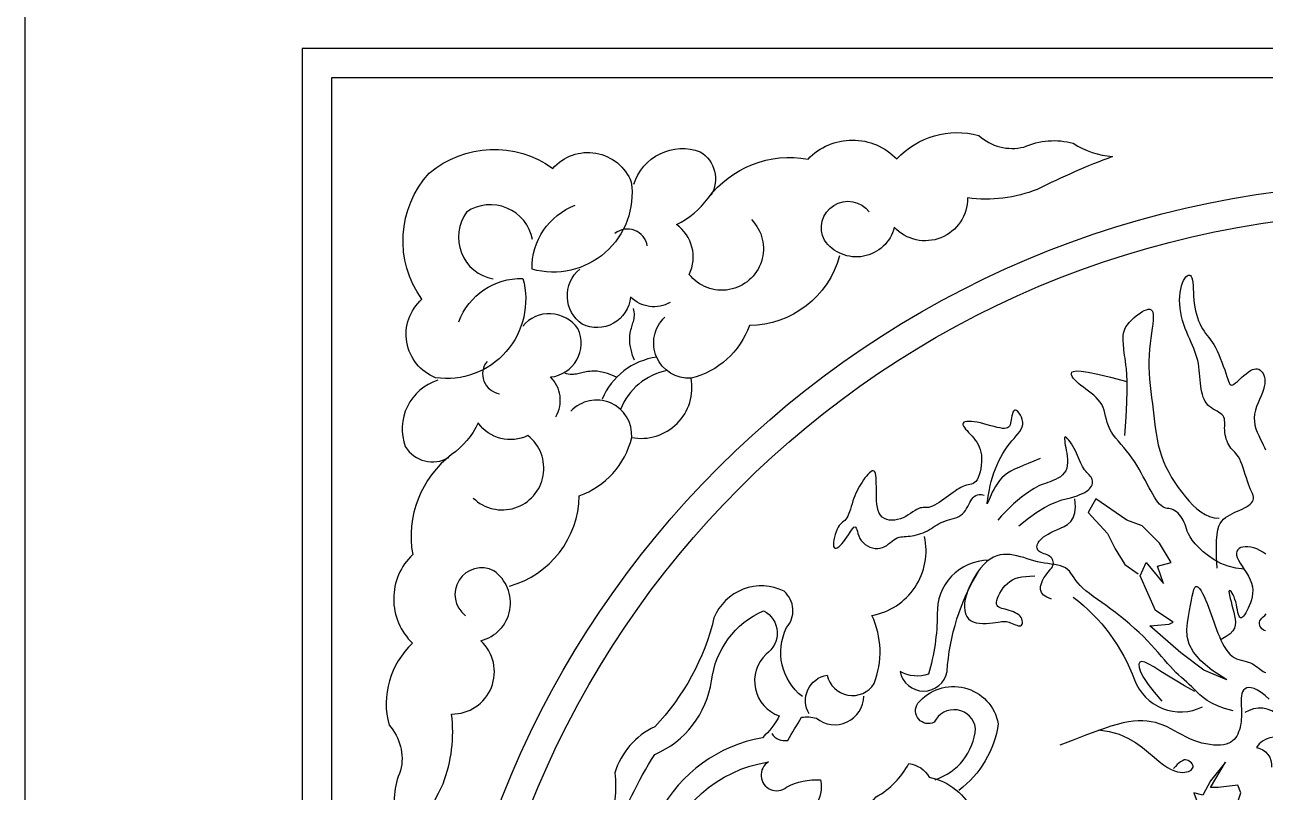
# Model space of a CAD drawing. Extents: x -66030 to 95157, y -13132 to 45879.
# Drawn here: x -43134 to -42628, y 7055 to 7367 of the extents above; entities that cross this region are included whole.
import ezdxf

# ---------------------------------------------------------------- set-up
doc = ezdxf.new("R2010")
doc.units = 0
doc.header["$LTSCALE"] = 100
doc.header["$MEASUREMENT"] = 0
doc.layers.add('4', color=121, linetype='CONTINUOUS')

msp = doc.modelspace()

# ---------------------------------------------------------------- linework, layer by layer
at = {"layer": '4'}
for points in [[(-42007.95, 7470.8), (-43133.95, 7470.8), (-43133.95, 6344.8), (-42007.95, 6344.8)], [(-42120.95, 7357.8), (-43020.95, 7357.8), (-43020.95, 6457.8), (-42120.95, 6457.8)], [(-42132.95, 7345.8), (-43008.95, 7345.8), (-43008.95, 6469.8), (-42132.95, 6469.8)]]:
    msp.add_lwpolyline(points, close=True, dxfattribs=at)
for points in [[(-42837.68, 7288, -1.055128), (-42863.13, 7265.7, 0.366246), (-42868.27, 7285.98, 0.126982), (-42855.41, 7296.81, -0.281378), (-42814.69, 7312.69, -0.426753), (-42778.5, 7312.73, -0.279848), (-42745.11, 7322.32, 0.248463), (-42726.65, 7317.6, -0.174704), (-42706.58, 7319.13, 0.128908), (-42690.55, 7313.73, 0.027185), (-42721.21, 7300.32, -0.12406), (-42749.64, 7296.83, -0.684481), (-42779.52, 7284.87, -0.643109), (-42808, 7279.61, -0.920448), (-42789.74, 7291.16)], [(-42957.03, 7246.4, -0.319048), (-42930.94, 7264.04, -0.541193), (-42966.47, 7223.58, -0.561508), (-42972.05, 7255.56, -0.355693), (-42969.09, 7306.96, -0.343874), (-42918.71, 7308.9, -0.561508), (-42886.73, 7303.32, -0.541193), (-42927.19, 7267.79, -0.319048), (-42909.55, 7293.89)], [(-42885.68, 7302.46, -0.427892), (-42858.63, 7315.69, -0.407523), (-42854.22, 7297.99, -0.407523)], [(-42927, 7279.89, 0.539681), (-42953.85, 7291.11, 0.553633), (-42943.04, 7263.85)], [(-42801.82, 7273.2, -0.333818), (-42838.58, 7244.82, -0.253565), (-42862.36, 7223.4, -0.703455), (-42873.05, 7248.21)], [(-42870.85, 7254.29, -0.338558), (-42887.02, 7256.45, -0.519359), (-42906.72, 7245.35, -0.493768), (-42907.76, 7267.84)], [(-42917.44, 7207.7, 0.338558), (-42919.6, 7223.87, 0.519359), (-42908.5, 7243.57, 0.493768), (-42930.99, 7244.61)], [(-42965.61, 7222.53, 0.427892), (-42978.84, 7195.48, 0.407523), (-42961.14, 7191.07, 0.407523)], [(-42936.35, 7138.67, 0.333818), (-42907.97, 7175.43, 0.253565), (-42886.55, 7199.21, 0.703455), (-42911.36, 7209.9)], [(-42951.15, 7174.53, 1.055128), (-42928.85, 7199.98, -0.366246), (-42949.13, 7205.13, -0.126982), (-42959.96, 7192.26, 0.281378), (-42975.84, 7151.54, 0.426753), (-42975.88, 7115.35, 0.279848), (-42985.47, 7081.96, -0.248463), (-42980.75, 7063.5, 0.174704), (-42982.28, 7043.44, -0.128908), (-42976.88, 7027.4, -0.027185), (-42963.47, 7058.06, 0.12406), (-42959.98, 7086.49, 0.684481), (-42948.02, 7116.37, 0.643109), (-42942.76, 7144.85, 0.920448), (-42954.31, 7126.59)], [(-42814.18, 7086.55, -0.532321), (-42806.88, 7102.37, 0.670395), (-42787.74, 7098.89, 0.204173), (-42788.61, 7126.71, 0.427164), (-42767.21, 7158.88)], [(-42741.08, 7149.16, 0.424796), (-42761.98, 7127.23, -0.069441), (-42765.55, 7102.78, -0.219021), (-42777.12, 7103.79, 0.830442), (-42758.01, 7103.79, -0.120575), (-42744.95, 7145.13)], [(-42817, 7093.63, -0.356935), (-42823.42, 7121.73, 0.416188), (-42824.4, 7136.52, 0.439501), (-42853.01, 7125.67, -0.132289), (-42877.18, 7081.31, 0.208683), (-42893.45, 7062.58, -0.267953), (-42909.24, 7024.63, 0.370914)], [(-42706.54, 7134.15, -0.140903), (-42681.56, 7100.46, 0.446657), (-42653.93, 7089.44, 0.446657)], [(-42893.71, 7035.47, -0.062265), (-42877.18, 7069.97, 0.257867), (-42854, 7100.04, -0.264637), (-42832.79, 7128.63, -0.569582), (-42831.8, 7110.89, 0.559865), (-42826.38, 7085.75, -0.099339), (-42833.28, 7076.87, 0.229255), (-42875.24, 7046.39, -0.154296)], [(-42762.86, 7059.75, 0.300908), (-42746.35, 7080.63, 0.743438), (-42763.2, 7083.18, -0.782478), (-42769.89, 7090.88, -0.636559), (-42737.12, 7082.56, -0.194615), (-42753.15, 7055.4)], [(-42829.49, 7078.55, 0.300677), (-42822.88, 7075.77, -0.007723), (-42817.31, 7085.16, -0.109878), (-42811.23, 7084.81, 0.626949), (-42791.91, 7093.85)], [(-42662.45, 6888.39, 0.410236), (-42633.55, 6932.76, -0.026447), (-42638.78, 6994.87, -0.370419), (-42624.86, 7041.13, 0.249379), (-42610.54, 7069.99, 0.484234), (-42619.65, 7075.82, 0.406055), (-42631.89, 7072.89, -0.392331), (-42625.72, 7064.79)], [(-42874.22, 7028.57, -0.292098), (-42830.81, 7067.02, 1.067226), (-42823.42, 7056.67, -0.142231), (-42809.61, 7059.62, -0.449378), (-42820.95, 7043.85, 0.369874)], [(-42793.63, 7031.23, -0.245232), (-42786.86, 7052.78, 0.143243), (-42773.55, 7066.38, -0.227285), (-42765.25, 7060.75, -0.241631), (-42747.07, 7046.14, 0.757663), (-42740.76, 7045.66, -0.410908), (-42726.21, 7047.48, 0.350525), (-42711.25, 7038.6, -0.146637), (-42679.5, 7037.92, 0.15838), (-42634.89, 7031.67, 0.15838)]]:
    msp.add_lwpolyline(points, format="xyb", dxfattribs=at)
for points in [[(-42647.9, 7146), (-42648.11, 7150.54), (-42648.17, 7154.26), (-42648.11, 7157.27), (-42647.92, 7159.66), (-42647.61, 7161.54), (-42647.18, 7163.01), (-42646.65, 7164.16), (-42646.01, 7165.09), (-42645.28, 7165.89), (-42644.46, 7166.59), (-42643.58, 7167.21), (-42642.64, 7167.76), (-42641.67, 7168.26), (-42640.67, 7168.72), (-42639.67, 7169.16), (-42638.68, 7169.6), (-42637.72, 7170.05), (-42636.79, 7170.51), (-42635.93, 7170.98), (-42635.15, 7171.48), (-42634.47, 7171.99), (-42633.9, 7172.52), (-42633.47, 7173.07), (-42633.19, 7173.65), (-42633.07, 7174.25), (-42633.11, 7174.89), (-42633.27, 7175.58), (-42633.53, 7176.33), (-42633.87, 7177.15), (-42634.27, 7178.06), (-42634.71, 7179.07), (-42635.15, 7180.19), (-42635.59, 7181.42), (-42636.01, 7182.74), (-42636.44, 7184.1), (-42636.87, 7185.48), (-42637.3, 7186.84), (-42637.74, 7188.13), (-42638.2, 7189.33), (-42638.68, 7190.39), (-42639.18, 7191.29), (-42639.7, 7192.05), (-42640.23, 7192.7), (-42640.76, 7193.28), (-42641.28, 7193.81), (-42641.79, 7194.34), (-42642.28, 7194.88), (-42642.74, 7195.48), (-42643.16, 7196.16), (-42643.55, 7196.91), (-42643.89, 7197.72), (-42644.18, 7198.57), (-42644.42, 7199.46), (-42644.62, 7200.36), (-42644.75, 7201.26), (-42644.83, 7202.15), (-42644.86, 7203.02), (-42644.84, 7203.86), (-42644.82, 7204.67), (-42644.82, 7205.44), (-42644.86, 7206.16), (-42644.96, 7206.84), (-42645.16, 7207.47), (-42645.49, 7208.03), (-42645.95, 7208.55), (-42646.53, 7209.01), (-42647.2, 7209.45), (-42647.94, 7209.88), (-42648.72, 7210.32), (-42649.5, 7210.77), (-42650.27, 7211.27), (-42650.98, 7211.83), (-42651.64, 7212.45), (-42652.22, 7213.15), (-42652.73, 7213.92), (-42653.18, 7214.77), (-42653.56, 7215.69), (-42653.89, 7216.68), (-42654.17, 7217.75), (-42654.39, 7218.89), (-42654.56, 7220.1), (-42654.7, 7221.37), (-42654.82, 7222.68), (-42654.93, 7224.02), (-42655.04, 7225.37), (-42655.18, 7226.72), (-42655.35, 7228.05), (-42655.57, 7229.34), (-42655.84, 7230.6), (-42656.17, 7231.82), (-42656.56, 7233.02), (-42656.99, 7234.21), (-42657.46, 7235.42), (-42657.98, 7236.66), (-42658.52, 7237.94), (-42659.1, 7239.28), (-42659.7, 7240.69), (-42660.3, 7242.16), (-42660.89, 7243.69), (-42661.45, 7245.26), (-42661.97, 7246.87), (-42662.41, 7248.51), (-42662.77, 7250.17), (-42663.02, 7251.83), (-42663.16, 7253.49), (-42663.19, 7255.13), (-42663.11, 7256.73), (-42662.94, 7258.25), (-42662.7, 7259.69), (-42662.38, 7261), (-42662.01, 7262.19), (-42661.58, 7263.2), (-42661.13, 7264.04), (-42660.65, 7264.69), (-42660.16, 7265.14), (-42659.69, 7265.39), (-42659.24, 7265.44), (-42658.82, 7265.26), (-42658.47, 7264.87), (-42658.18, 7264.25), (-42657.98, 7263.4), (-42657.84, 7262.36), (-42657.74, 7261.15), (-42657.68, 7259.81), (-42657.61, 7258.36), (-42657.54, 7256.86), (-42657.43, 7255.32), (-42657.27, 7253.79), (-42657.03, 7252.29), (-42656.73, 7250.84), (-42656.37, 7249.43), (-42655.96, 7248.09), (-42655.49, 7246.81), (-42654.98, 7245.61), (-42654.44, 7244.49), (-42653.86, 7243.46), (-42653.26, 7242.53), (-42652.64, 7241.65), (-42652, 7240.81), (-42651.34, 7239.97), (-42650.68, 7239.08), (-42650, 7238.13), (-42649.32, 7237.08), (-42648.63, 7235.88), (-42647.94, 7234.53), (-42647.27, 7233.05), (-42646.61, 7231.49), (-42645.98, 7229.9), (-42645.39, 7228.32), (-42644.84, 7226.8), (-42644.35, 7225.38), (-42643.92, 7224.11), (-42643.56, 7223.04), (-42643.25, 7222.15), (-42642.96, 7221.47), (-42642.67, 7220.98), (-42642.36, 7220.68), (-42642, 7220.59), (-42641.57, 7220.68), (-42641.04, 7220.98), (-42640.39, 7221.46), (-42639.65, 7222.09), (-42638.82, 7222.83), (-42637.95, 7223.62), (-42637.04, 7224.43), (-42636.13, 7225.21), (-42635.23, 7225.9), (-42634.36, 7226.47), (-42633.56, 7226.87), (-42632.82, 7227.12), (-42632.13, 7227.22), (-42631.5, 7227.17), (-42630.93, 7227), (-42630.41, 7226.71), (-42629.94, 7226.31), (-42629.52, 7225.81), (-42629.16, 7225.23), (-42628.85, 7224.56), (-42628.62, 7223.81), (-42628.48, 7222.97), (-42628.43, 7222.05), (-42628.49, 7221.03), (-42628.68, 7219.94), (-42629, 7218.75), (-42629.46, 7217.49), (-42630.02, 7216.15), (-42630.63, 7214.75), (-42631.24, 7213.3), (-42631.81, 7211.81), (-42632.29, 7210.3), (-42632.64, 7208.77), (-42632.79, 7207.25), (-42632.73, 7205.74), (-42632.48, 7204.25), (-42632.07, 7202.79), (-42631.55, 7201.37), (-42630.96, 7200), (-42630.33, 7198.68), (-42629.71, 7197.44), (-42629.13, 7196.27), (-42628.63, 7195.18), (-42628.21, 7194.17)], [(-42885.45, 7230.69), (-42886.17, 7232.7), (-42886.7, 7234.5), (-42887.05, 7236.1), (-42887.25, 7237.52), (-42887.34, 7238.77), (-42887.33, 7239.87), (-42887.25, 7240.84), (-42887.13, 7241.7), (-42887, 7242.46), (-42886.85, 7243.14), (-42886.7, 7243.75), (-42886.54, 7244.32), (-42886.37, 7244.86), (-42886.21, 7245.38), (-42886.05, 7245.91), (-42885.89, 7246.46), (-42885.74, 7247.04), (-42885.61, 7247.66), (-42885.51, 7248.3), (-42885.45, 7248.97), (-42885.45, 7249.67), (-42885.5, 7250.38), (-42885.63, 7251.11), (-42885.85, 7251.85)], [(-42685.53, 7200.06), (-42685.05, 7207.52), (-42684.76, 7213.55), (-42684.62, 7218.34), (-42684.62, 7222.07), (-42684.71, 7224.94), (-42684.87, 7227.14), (-42685.07, 7228.85), (-42685.27, 7230.26), (-42685.46, 7231.53), (-42685.62, 7232.7), (-42685.76, 7233.79), (-42685.88, 7234.8), (-42685.98, 7235.75), (-42686.06, 7236.66), (-42686.13, 7237.52), (-42686.19, 7238.37), (-42686.23, 7239.19), (-42686.24, 7240.02), (-42686.19, 7240.84), (-42686.07, 7241.67), (-42685.86, 7242.51), (-42685.54, 7243.37), (-42685.09, 7244.25), (-42684.49, 7245.16), (-42683.72, 7246.11), (-42682.82, 7247.06), (-42681.83, 7247.99), (-42680.77, 7248.87), (-42679.7, 7249.67), (-42678.65, 7250.37), (-42677.66, 7250.92), (-42676.77, 7251.31), (-42676, 7251.5), (-42675.36, 7251.5), (-42674.85, 7251.29), (-42674.46, 7250.87), (-42674.19, 7250.23), (-42674.02, 7249.38), (-42673.97, 7248.3), (-42674.02, 7246.99), (-42674.16, 7245.46), (-42674.38, 7243.72), (-42674.64, 7241.8), (-42674.92, 7239.72), (-42675.19, 7237.52), (-42675.43, 7235.21), (-42675.62, 7232.82), (-42675.72, 7230.39), (-42675.72, 7227.93), (-42675.62, 7225.45), (-42675.44, 7222.95), (-42675.21, 7220.45), (-42674.94, 7217.96), (-42674.63, 7215.46), (-42674.32, 7212.98), (-42674.02, 7210.52), (-42673.73, 7208.08), (-42673.45, 7205.66), (-42673.15, 7203.27), (-42672.81, 7200.91), (-42672.4, 7198.57), (-42671.92, 7196.25), (-42671.33, 7193.96), (-42670.61, 7191.69), (-42669.76, 7189.45), (-42668.77, 7187.24), (-42667.66, 7185.07), (-42666.45, 7182.95), (-42665.15, 7180.88), (-42663.78, 7178.88), (-42662.34, 7176.94), (-42660.87, 7175.09), (-42659.35, 7173.32), (-42657.8, 7171.68), (-42656.19, 7170.19), (-42654.53, 7168.9), (-42652.79, 7167.83), (-42650.97, 7167.02), (-42649.07, 7166.51), (-42647.06, 7166.33)], [(-42892.75, 7223.82), (-42894.72, 7224.66), (-42896.48, 7225.29), (-42898.05, 7225.73), (-42899.46, 7226.02), (-42900.7, 7226.18), (-42901.8, 7226.24), (-42902.78, 7226.22), (-42903.64, 7226.16), (-42904.41, 7226.07), (-42905.09, 7225.96), (-42905.71, 7225.84), (-42906.29, 7225.72), (-42906.84, 7225.58), (-42907.37, 7225.45), (-42907.91, 7225.32), (-42908.46, 7225.2), (-42909.05, 7225.09), (-42909.68, 7224.99), (-42910.33, 7224.93), (-42911, 7224.91), (-42911.69, 7224.95), (-42912.4, 7225.05), (-42913.12, 7225.22), (-42913.85, 7225.48)], [(-42636.85, 7145.54), (-42640.27, 7145.93), (-42643.46, 7146.75), (-42646.4, 7147.92), (-42649.07, 7149.34), (-42651.47, 7150.94), (-42653.58, 7152.63), (-42655.39, 7154.32), (-42656.87, 7155.94), (-42658.04, 7157.4), (-42658.93, 7158.72), (-42659.59, 7159.91), (-42660.08, 7160.99), (-42660.44, 7161.99), (-42660.74, 7162.91), (-42661.01, 7163.79), (-42661.32, 7164.63), (-42661.71, 7165.46), (-42662.17, 7166.25), (-42662.69, 7167.01), (-42663.25, 7167.72), (-42663.86, 7168.36), (-42664.49, 7168.91), (-42665.13, 7169.38), (-42665.77, 7169.73), (-42666.41, 7169.97), (-42667.03, 7170.12), (-42667.65, 7170.23), (-42668.26, 7170.33), (-42668.87, 7170.47), (-42669.49, 7170.67), (-42670.11, 7170.97), (-42670.75, 7171.43), (-42671.39, 7172.06), (-42672.05, 7172.85), (-42672.72, 7173.8), (-42673.41, 7174.88), (-42674.12, 7176.07), (-42674.85, 7177.37), (-42675.6, 7178.74), (-42676.37, 7180.19), (-42677.17, 7181.68), (-42678, 7183.21), (-42678.85, 7184.76), (-42679.74, 7186.32), (-42680.67, 7187.87), (-42681.64, 7189.4), (-42682.65, 7190.9), (-42683.7, 7192.35), (-42684.8, 7193.74), (-42685.92, 7195.08), (-42687.04, 7196.38), (-42688.13, 7197.66), (-42689.17, 7198.91), (-42690.12, 7200.16), (-42690.97, 7201.41), (-42691.68, 7202.67), (-42692.25, 7203.96), (-42692.69, 7205.26), (-42693.05, 7206.55), (-42693.37, 7207.84), (-42693.68, 7209.1), (-42694.02, 7210.32), (-42694.43, 7211.5), (-42694.96, 7212.61), (-42695.61, 7213.65), (-42696.4, 7214.63), (-42697.28, 7215.56), (-42698.24, 7216.43), (-42699.26, 7217.28), (-42700.31, 7218.09), (-42701.37, 7218.88), (-42702.42, 7219.67), (-42703.42, 7220.45), (-42704.37, 7221.23), (-42705.23, 7221.99), (-42705.97, 7222.73), (-42706.58, 7223.43), (-42707.03, 7224.1), (-42707.28, 7224.72), (-42707.32, 7225.29), (-42707.1, 7225.79), (-42706.47, 7226.16), (-42705.27, 7226.34), (-42703.32, 7226.26), (-42700.47, 7225.85), (-42696.53, 7225.05), (-42691.35, 7223.8), (-42684.75, 7222.02)], [(-42720.08, 7190.65), (-42722.61, 7189.56), (-42724.89, 7188.61), (-42726.95, 7187.77), (-42728.81, 7186.99), (-42730.48, 7186.25), (-42731.98, 7185.49), (-42733.33, 7184.68), (-42734.54, 7183.78), (-42735.64, 7182.77), (-42736.62, 7181.66), (-42737.5, 7180.48), (-42738.28, 7179.28), (-42738.96, 7178.08), (-42739.56, 7176.92), (-42740.07, 7175.82), (-42740.5, 7174.83), (-42740.85, 7173.97), (-42741.14, 7173.26), (-42741.36, 7172.72), (-42741.51, 7172.38), (-42741.6, 7172.24), (-42741.64, 7172.33), (-42741.62, 7172.66), (-42741.55, 7173.26), (-42741.42, 7174.13), (-42741.25, 7175.24), (-42741.02, 7176.55), (-42740.73, 7178.03), (-42740.38, 7179.63), (-42739.96, 7181.31), (-42739.48, 7183.04), (-42738.93, 7184.76), (-42738.3, 7186.46), (-42737.61, 7188.11), (-42736.86, 7189.71), (-42736.06, 7191.25), (-42735.22, 7192.72), (-42734.35, 7194.12), (-42733.44, 7195.44), (-42732.52, 7196.66), (-42731.58, 7197.79), (-42730.66, 7198.84), (-42729.79, 7199.83), (-42729, 7200.78), (-42728.31, 7201.7), (-42727.75, 7202.62), (-42727.35, 7203.55), (-42727.15, 7204.5), (-42727.16, 7205.5), (-42727.34, 7206.51), (-42727.68, 7207.48), (-42728.11, 7208.38), (-42728.62, 7209.16), (-42729.16, 7209.78), (-42729.68, 7210.2), (-42730.16, 7210.39), (-42730.56, 7210.3), (-42730.89, 7209.98), (-42731.15, 7209.47), (-42731.37, 7208.82), (-42731.55, 7208.07), (-42731.71, 7207.26), (-42731.85, 7206.45), (-42731.99, 7205.68), (-42732.15, 7204.99), (-42732.34, 7204.39), (-42732.59, 7203.88), (-42732.91, 7203.48), (-42733.33, 7203.17), (-42733.87, 7202.98), (-42734.55, 7202.9), (-42735.39, 7202.94), (-42736.41, 7203.09), (-42737.58, 7203.34), (-42738.86, 7203.66), (-42740.22, 7204.03), (-42741.62, 7204.42), (-42743.03, 7204.79), (-42744.41, 7205.14), (-42745.73, 7205.42), (-42746.96, 7205.62), (-42748.07, 7205.74), (-42749.06, 7205.78), (-42749.9, 7205.73), (-42750.6, 7205.6), (-42751.12, 7205.4), (-42751.47, 7205.12), (-42751.62, 7204.77), (-42751.57, 7204.34), (-42751.34, 7203.84), (-42750.96, 7203.29), (-42750.46, 7202.67), (-42749.87, 7202.01), (-42749.21, 7201.31), (-42748.52, 7200.57), (-42747.83, 7199.8), (-42747.15, 7199), (-42746.52, 7198.17), (-42745.92, 7197.29), (-42745.39, 7196.37), (-42744.92, 7195.38), (-42744.53, 7194.32), (-42744.23, 7193.18), (-42744.03, 7191.95), (-42743.94, 7190.64), (-42743.95, 7189.26), (-42744.05, 7187.87), (-42744.24, 7186.5), (-42744.52, 7185.18), (-42744.86, 7183.98), (-42745.27, 7182.91), (-42745.73, 7182.02), (-42746.25, 7181.34), (-42746.81, 7180.84), (-42747.41, 7180.49), (-42748.04, 7180.24), (-42748.7, 7180.06), (-42749.4, 7179.9), (-42750.11, 7179.74), (-42750.84, 7179.53), (-42751.58, 7179.25), (-42752.34, 7178.88), (-42753.11, 7178.45), (-42753.91, 7177.95), (-42754.73, 7177.4), (-42755.58, 7176.79), (-42756.47, 7176.15), (-42757.38, 7175.48), (-42758.33, 7174.79), (-42759.3, 7174.09), (-42760.27, 7173.4), (-42761.24, 7172.75), (-42762.18, 7172.16), (-42763.09, 7171.64), (-42763.93, 7171.21), (-42764.71, 7170.91), (-42765.41, 7170.72), (-42766.04, 7170.64), (-42766.62, 7170.62), (-42767.18, 7170.63), (-42767.73, 7170.63), (-42768.3, 7170.59), (-42768.9, 7170.48), (-42769.55, 7170.25), (-42770.27, 7169.89), (-42771.07, 7169.41), (-42771.92, 7168.86), (-42772.84, 7168.26), (-42773.81, 7167.64), (-42774.83, 7167.05), (-42775.9, 7166.52), (-42777.01, 7166.07), (-42778.15, 7165.74), (-42779.31, 7165.54), (-42780.45, 7165.48), (-42781.56, 7165.56), (-42782.6, 7165.8), (-42783.56, 7166.2), (-42784.41, 7166.76), (-42785.12, 7167.51), (-42785.69, 7168.43), (-42786.11, 7169.5), (-42786.41, 7170.71), (-42786.61, 7172.02), (-42786.74, 7173.4), (-42786.8, 7174.82), (-42786.82, 7176.27), (-42786.83, 7177.7), (-42786.83, 7179.1), (-42786.84, 7180.44), (-42786.87, 7181.68), (-42786.94, 7182.8), (-42787.05, 7183.78), (-42787.21, 7184.58), (-42787.44, 7185.18), (-42787.74, 7185.55), (-42788.13, 7185.67), (-42788.58, 7185.56), (-42789.1, 7185.26), (-42789.66, 7184.8), (-42790.24, 7184.19), (-42790.85, 7183.49), (-42791.46, 7182.71), (-42792.06, 7181.89), (-42792.64, 7181.05), (-42793.19, 7180.19), (-42793.72, 7179.31), (-42794.22, 7178.41), (-42794.7, 7177.47), (-42795.15, 7176.5), (-42795.58, 7175.49), (-42795.99, 7174.44), (-42796.37, 7173.34), (-42796.73, 7172.22), (-42797.08, 7171.1), (-42797.43, 7170.01), (-42797.77, 7168.97), (-42798.12, 7168.02), (-42798.48, 7167.17), (-42798.87, 7166.46), (-42799.27, 7165.9), (-42799.69, 7165.45), (-42800.13, 7165.07), (-42800.58, 7164.71), (-42801.04, 7164.34), (-42801.5, 7163.91), (-42801.95, 7163.36), (-42802.4, 7162.67), (-42802.83, 7161.8), (-42803.24, 7160.78), (-42803.6, 7159.68), (-42803.9, 7158.55), (-42804.13, 7157.45), (-42804.28, 7156.42), (-42804.31, 7155.53), (-42804.23, 7154.83), (-42804.02, 7154.36), (-42803.69, 7154.12), (-42803.26, 7154.09), (-42802.74, 7154.27), (-42802.16, 7154.63), (-42801.53, 7155.16), (-42800.86, 7155.84), (-42800.17, 7156.66), (-42799.49, 7157.59), (-42798.81, 7158.59), (-42798.16, 7159.6), (-42797.54, 7160.56), (-42796.96, 7161.42), (-42796.44, 7162.12), (-42795.98, 7162.6), (-42795.59, 7162.8), (-42795.29, 7162.69), (-42795.04, 7162.31), (-42794.81, 7161.7), (-42794.58, 7160.92), (-42794.31, 7160.03), (-42793.97, 7159.07), (-42793.54, 7158.1), (-42792.98, 7157.18), (-42792.26, 7156.35), (-42791.42, 7155.62), (-42790.48, 7155.01), (-42789.46, 7154.53), (-42788.4, 7154.18), (-42787.33, 7153.98), (-42786.27, 7153.93), (-42785.25, 7154.04), (-42784.31, 7154.32), (-42783.43, 7154.73), (-42782.6, 7155.24), (-42781.82, 7155.81), (-42781.08, 7156.4), (-42780.36, 7156.98), (-42779.66, 7157.52), (-42778.97, 7157.96), (-42778.29, 7158.3), (-42777.59, 7158.53), (-42776.89, 7158.68), (-42776.18, 7158.78), (-42775.44, 7158.84), (-42774.69, 7158.88), (-42773.9, 7158.93), (-42773.08, 7159.01), (-42772.23, 7159.13), (-42771.35, 7159.3), (-42770.46, 7159.52), (-42769.55, 7159.78), (-42768.64, 7160.08), (-42767.75, 7160.42), (-42766.87, 7160.81), (-42766.02, 7161.23), (-42765.2, 7161.69), (-42764.41, 7162.17), (-42763.63, 7162.67), (-42762.86, 7163.16), (-42762.08, 7163.64), (-42761.29, 7164.1), (-42760.47, 7164.52), (-42759.6, 7164.89), (-42758.7, 7165.21), (-42757.76, 7165.48), (-42756.81, 7165.74), (-42755.86, 7166), (-42754.93, 7166.29), (-42754.03, 7166.62), (-42753.18, 7167.02), (-42752.41, 7167.51), (-42751.71, 7168.1), (-42751.09, 7168.78), (-42750.53, 7169.52), (-42750.03, 7170.31), (-42749.56, 7171.12), (-42749.12, 7171.93), (-42748.7, 7172.71), (-42748.28, 7173.46), (-42747.86, 7174.13), (-42747.41, 7174.72), (-42746.91, 7175.22), (-42746.33, 7175.6), (-42745.66, 7175.86), (-42744.87, 7175.98), (-42743.94, 7175.95), (-42742.85, 7175.74)], [(-42728.72, 7163.19), (-42724.83, 7166.34), (-42721.39, 7168.8), (-42718.34, 7170.67), (-42715.66, 7172.05), (-42713.3, 7173.04), (-42711.22, 7173.74), (-42709.39, 7174.24), (-42707.75, 7174.66), (-42706.29, 7175.07), (-42704.98, 7175.49), (-42703.82, 7175.92), (-42702.8, 7176.36), (-42701.91, 7176.82), (-42701.14, 7177.3), (-42700.49, 7177.78), (-42699.94, 7178.29), (-42699.49, 7178.81), (-42699.15, 7179.35), (-42698.89, 7179.89), (-42698.74, 7180.44), (-42698.67, 7180.98), (-42698.7, 7181.52), (-42698.81, 7182.04), (-42699.01, 7182.54), (-42699.3, 7183.02), (-42699.66, 7183.49), (-42700.07, 7183.96), (-42700.52, 7184.44), (-42700.99, 7184.94), (-42701.48, 7185.48), (-42701.96, 7186.07), (-42702.42, 7186.72), (-42702.84, 7187.45), (-42703.24, 7188.23), (-42703.62, 7189.07), (-42704, 7189.96), (-42704.39, 7190.88), (-42704.79, 7191.84), (-42705.22, 7192.81), (-42705.69, 7193.78), (-42706.2, 7194.76), (-42706.74, 7195.71), (-42707.3, 7196.61), (-42707.85, 7197.43), (-42708.37, 7198.14), (-42708.85, 7198.73), (-42709.27, 7199.16), (-42709.61, 7199.41), (-42709.86, 7199.45), (-42710.02, 7199.3), (-42710.1, 7198.97), (-42710.1, 7198.47), (-42710.05, 7197.82), (-42709.94, 7197.03), (-42709.8, 7196.12), (-42709.61, 7195.09), (-42709.41, 7193.97), (-42709.21, 7192.78), (-42709.04, 7191.54), (-42708.93, 7190.29), (-42708.9, 7189.05), (-42708.99, 7187.85), (-42709.22, 7186.72), (-42709.61, 7185.68), (-42710.2, 7184.76), (-42710.94, 7183.95), (-42711.82, 7183.24), (-42712.79, 7182.62), (-42713.82, 7182.08), (-42714.88, 7181.62), (-42715.93, 7181.2), (-42716.94, 7180.84), (-42717.89, 7180.51), (-42718.8, 7180.19), (-42719.68, 7179.86), (-42720.58, 7179.48), (-42721.52, 7179.03), (-42722.53, 7178.48), (-42723.63, 7177.81), (-42724.86, 7176.98), (-42726.23, 7175.99), (-42727.72, 7174.84), (-42729.3, 7173.54), (-42730.94, 7172.12), (-42732.59, 7170.6), (-42734.24, 7168.98), (-42735.84, 7167.29), (-42737.36, 7165.55)], [(-42715.37, 7133.38), (-42717.37, 7134.09), (-42718.73, 7135.01), (-42719.54, 7136.08), (-42719.89, 7137.25), (-42719.86, 7138.47), (-42719.57, 7139.7), (-42719.09, 7140.87), (-42718.51, 7141.95), (-42717.93, 7142.88), (-42717.35, 7143.68), (-42716.8, 7144.37), (-42716.29, 7144.98), (-42715.82, 7145.52), (-42715.42, 7146.02), (-42715.09, 7146.5), (-42714.85, 7146.98), (-42714.7, 7147.48), (-42714.65, 7148), (-42714.69, 7148.51), (-42714.82, 7149.02), (-42715.03, 7149.52), (-42715.33, 7149.98), (-42715.7, 7150.4), (-42716.16, 7150.77), (-42716.68, 7151.09), (-42717.26, 7151.36), (-42717.86, 7151.6), (-42718.48, 7151.82), (-42719.08, 7152.04), (-42719.65, 7152.28), (-42720.17, 7152.55), (-42720.61, 7152.86), (-42720.95, 7153.24), (-42721.19, 7153.66), (-42721.34, 7154.14), (-42721.38, 7154.65), (-42721.31, 7155.19), (-42721.14, 7155.75), (-42720.86, 7156.33), (-42720.48, 7156.92), (-42719.98, 7157.51), (-42719.37, 7158.09), (-42718.64, 7158.68), (-42717.8, 7159.27), (-42716.84, 7159.86), (-42715.75, 7160.45), (-42714.55, 7161.04), (-42713.21, 7161.62), (-42711.76, 7162.23), (-42710.28, 7162.92), (-42708.86, 7163.8), (-42707.59, 7164.96), (-42706.57, 7166.48), (-42705.9, 7168.46), (-42705.66, 7171), (-42705.95, 7174.17)], [(-42643.92, 7100.44), (-42653.34, 7104.36), (-42662.76, 7111.42), (-42675.33, 7122.4), (-42667.47, 7123.19), (-42665.9, 7123.97), (-42672.97, 7128.68), (-42679.25, 7142.8), (-42676.9, 7148.29), (-42669.83, 7139.66), (-42672.19, 7146.72), (-42666.69, 7148.29), (-42671.4, 7156.13), (-42678.47, 7163.19), (-42684.75, 7165.55), (-42697.31, 7174.17), (-42700.45, 7168.68), (-42692.6, 7160.05), (-42689.46, 7153.78), (-42685.53, 7147.5), (-42680.04, 7143.58)], [(-42628.03, 7151.65), (-42629.23, 7152.51), (-42630.47, 7153.22), (-42631.73, 7153.8), (-42632.99, 7154.23), (-42634.21, 7154.52), (-42635.38, 7154.68), (-42636.46, 7154.69), (-42637.43, 7154.58), (-42638.28, 7154.33), (-42638.98, 7153.95), (-42639.52, 7153.45), (-42639.88, 7152.83), (-42640.05, 7152.08), (-42640, 7151.22), (-42639.73, 7150.25), (-42639.22, 7149.17), (-42638.53, 7147.99), (-42637.72, 7146.73), (-42636.83, 7145.41), (-42635.95, 7144.04), (-42635.11, 7142.64), (-42634.39, 7141.22), (-42633.84, 7139.79), (-42633.51, 7138.38), (-42633.39, 7136.98), (-42633.43, 7135.62), (-42633.63, 7134.3), (-42633.94, 7133.03), (-42634.34, 7131.81), (-42634.79, 7130.66), (-42635.28, 7129.59), (-42635.77, 7128.61), (-42636.25, 7127.73), (-42636.73, 7126.99), (-42637.18, 7126.39), (-42637.61, 7125.96), (-42638, 7125.73), (-42638.37, 7125.71), (-42638.68, 7125.93), (-42638.96, 7126.4), (-42639.19, 7127.08), (-42639.41, 7127.93), (-42639.62, 7128.91), (-42639.83, 7129.97), (-42640.06, 7131.08), (-42640.33, 7132.19), (-42640.65, 7133.25), (-42641.02, 7134.24), (-42641.42, 7135.1), (-42641.84, 7135.83), (-42642.23, 7136.39), (-42642.59, 7136.75), (-42642.87, 7136.89), (-42643.06, 7136.78), (-42643.13, 7136.39), (-42643.06, 7135.71), (-42642.88, 7134.77), (-42642.59, 7133.62), (-42642.25, 7132.31), (-42641.87, 7130.9), (-42641.48, 7129.43), (-42641.1, 7127.96), (-42640.78, 7126.52), (-42640.53, 7125.17), (-42640.42, 7123.89), (-42640.51, 7122.67), (-42640.88, 7121.5), (-42641.57, 7120.35), (-42642.65, 7119.21), (-42644.2, 7118.07), (-42646.27, 7116.91)], [(-42641.37, 7087.87), (-42644.86, 7088.8), (-42647.74, 7089.82), (-42650.1, 7090.91), (-42652.02, 7092.04), (-42653.6, 7093.2), (-42654.92, 7094.35), (-42656.07, 7095.48), (-42657.14, 7096.56), (-42658.19, 7097.58), (-42659.26, 7098.56), (-42660.33, 7099.51), (-42661.41, 7100.46), (-42662.5, 7101.42), (-42663.6, 7102.42), (-42664.72, 7103.47), (-42665.84, 7104.6), (-42666.98, 7105.83), (-42668.14, 7107.14), (-42669.33, 7108.53), (-42670.58, 7109.99), (-42671.89, 7111.52), (-42673.27, 7113.09), (-42674.74, 7114.71), (-42676.31, 7116.37), (-42677.98, 7118.04), (-42679.74, 7119.73), (-42681.58, 7121.42), (-42683.47, 7123.08), (-42685.4, 7124.72), (-42687.35, 7126.31), (-42689.3, 7127.85), (-42691.23, 7129.31), (-42693.12, 7130.69), (-42694.96, 7132), (-42696.72, 7133.24), (-42698.39, 7134.42), (-42699.95, 7135.57), (-42701.39, 7136.68), (-42702.67, 7137.77), (-42703.79, 7138.85), (-42704.74, 7139.93), (-42705.54, 7140.99), (-42706.24, 7142.01), (-42706.88, 7142.99), (-42707.5, 7143.9), (-42708.15, 7144.72), (-42708.86, 7145.44), (-42709.68, 7146.04), (-42710.63, 7146.52), (-42711.71, 7146.89), (-42712.9, 7147.17), (-42714.18, 7147.4), (-42715.52, 7147.6), (-42716.91, 7147.79), (-42718.33, 7148), (-42719.76, 7148.27), (-42721.17, 7148.59), (-42722.58, 7148.98), (-42723.98, 7149.39), (-42725.37, 7149.82), (-42726.75, 7150.24), (-42728.13, 7150.64), (-42729.51, 7150.99), (-42730.88, 7151.27), (-42732.25, 7151.47), (-42733.63, 7151.56), (-42734.99, 7151.53), (-42736.36, 7151.34), (-42737.72, 7150.98), (-42739.07, 7150.43), (-42740.41, 7149.66), (-42741.74, 7148.66), (-42743.06, 7147.41), (-42744.34, 7145.95), (-42745.56, 7144.31), (-42746.71, 7142.55), (-42747.77, 7140.7), (-42748.7, 7138.8), (-42749.49, 7136.91), (-42750.12, 7135.06), (-42750.56, 7133.29), (-42750.83, 7131.63), (-42750.9, 7130.08), (-42750.79, 7128.66), (-42750.48, 7127.38), (-42749.99, 7126.27), (-42749.3, 7125.34), (-42748.42, 7124.6), (-42747.34, 7124.07), (-42746.12, 7123.71), (-42744.79, 7123.5), (-42743.41, 7123.43), (-42742.01, 7123.45), (-42740.65, 7123.54), (-42739.37, 7123.67), (-42738.21, 7123.82), (-42737.21, 7123.96), (-42736.36, 7124.08), (-42735.62, 7124.17), (-42734.97, 7124.23), (-42734.38, 7124.24), (-42733.83, 7124.21), (-42733.28, 7124.11), (-42732.71, 7123.95), (-42732.1, 7123.72), (-42731.46, 7123.45), (-42730.81, 7123.16), (-42730.16, 7122.89), (-42729.54, 7122.66), (-42728.96, 7122.5), (-42728.44, 7122.44), (-42728, 7122.51), (-42727.66, 7122.73), (-42727.42, 7123.09), (-42727.28, 7123.55), (-42727.25, 7124.08), (-42727.33, 7124.66), (-42727.52, 7125.27), (-42727.83, 7125.87), (-42728.26, 7126.43), (-42728.81, 7126.94), (-42729.46, 7127.4), (-42730.19, 7127.8), (-42730.98, 7128.15), (-42731.8, 7128.46), (-42732.64, 7128.73), (-42733.48, 7128.97), (-42734.28, 7129.18), (-42735.04, 7129.37), (-42735.74, 7129.55), (-42736.35, 7129.76), (-42736.88, 7130.01), (-42737.31, 7130.33), (-42737.61, 7130.74), (-42737.79, 7131.27), (-42737.82, 7131.92), (-42737.69, 7132.73), (-42737.41, 7133.67), (-42737.01, 7134.68), (-42736.47, 7135.75), (-42735.83, 7136.83), (-42735.09, 7137.88), (-42734.27, 7138.87), (-42733.37, 7139.77), (-42732.4, 7140.54), (-42731.35, 7141.18), (-42730.2, 7141.7), (-42728.93, 7142.11), (-42727.52, 7142.41), (-42725.95, 7142.62), (-42724.2, 7142.74), (-42722.24, 7142.78)], [(-42643.92, 7100.44), (-42650.05, 7104.43), (-42654.49, 7108.18), (-42657.48, 7111.69), (-42659.27, 7114.99), (-42660.12, 7118.08), (-42660.29, 7120.98), (-42660.01, 7123.71), (-42659.56, 7126.26), (-42659.12, 7128.65), (-42658.74, 7130.86), (-42658.39, 7132.86), (-42658.06, 7134.6), (-42657.73, 7136.07), (-42657.39, 7137.23), (-42657.03, 7138.04), (-42656.61, 7138.48), (-42656.14, 7138.53), (-42655.62, 7138.23), (-42655.06, 7137.61), (-42654.47, 7136.73), (-42653.86, 7135.64), (-42653.24, 7134.38), (-42652.63, 7133.01), (-42652.03, 7131.55), (-42651.45, 7130.07), (-42650.89, 7128.57), (-42650.35, 7127.06), (-42649.81, 7125.54), (-42649.27, 7124.02), (-42648.72, 7122.51), (-42648.16, 7121.01), (-42647.58, 7119.53), (-42646.98, 7118.07), (-42646.35, 7116.66), (-42645.69, 7115.31), (-42645, 7114.04), (-42644.27, 7112.86), (-42643.5, 7111.81), (-42642.68, 7110.88), (-42641.82, 7110.11), (-42640.92, 7109.51), (-42639.98, 7109.04), (-42639.02, 7108.68), (-42638.05, 7108.4), (-42637.08, 7108.16), (-42636.14, 7107.93), (-42635.23, 7107.67), (-42634.36, 7107.37), (-42633.56, 7106.99), (-42632.81, 7106.54), (-42632.11, 7106.06), (-42631.45, 7105.55), (-42630.83, 7105.06), (-42630.24, 7104.59), (-42629.68, 7104.18), (-42629.13, 7103.84), (-42628.6, 7103.59), (-42628.08, 7103.42)], [(-42628.24, 7120.43), (-42628.74, 7120.57), (-42629.21, 7120.83), (-42629.65, 7121.19), (-42630.02, 7121.63), (-42630.32, 7122.14), (-42630.53, 7122.7), (-42630.63, 7123.29), (-42630.61, 7123.9), (-42630.44, 7124.49), (-42630.12, 7125.07), (-42629.67, 7125.63), (-42629.13, 7126.18), (-42628.52, 7126.73), (-42627.89, 7127.29)], [(-42657.07, 7095.71), (-42661.27, 7098.04), (-42665.03, 7100.26), (-42668.35, 7102.32), (-42671.25, 7104.14), (-42673.73, 7105.68), (-42675.79, 7106.85), (-42677.43, 7107.6), (-42678.66, 7107.87), (-42679.48, 7107.6), (-42679.86, 7106.79), (-42679.75, 7105.47), (-42679.1, 7103.65), (-42677.89, 7101.36), (-42676.07, 7098.6), (-42673.59, 7095.41), (-42670.42, 7091.79)], [(-42626.7, 7092.63), (-42628.33, 7094.08), (-42629.96, 7095.3), (-42631.49, 7096.23), (-42632.84, 7096.86), (-42634.01, 7097.2), (-42635.02, 7097.28), (-42635.86, 7097.13), (-42636.55, 7096.78), (-42637.11, 7096.25), (-42637.53, 7095.58), (-42637.83, 7094.8), (-42638.03, 7093.92), (-42638.13, 7092.97), (-42638.16, 7091.96), (-42638.14, 7090.91), (-42638.09, 7089.81), (-42638.03, 7088.69), (-42637.98, 7087.56), (-42637.96, 7086.43), (-42637.99, 7085.31), (-42638.06, 7084.21), (-42638.18, 7083.13), (-42638.36, 7082.08), (-42638.58, 7081.07), (-42638.85, 7080.1), (-42639.17, 7079.19), (-42639.53, 7078.32), (-42639.95, 7077.52), (-42640.43, 7076.79), (-42640.99, 7076.12), (-42641.63, 7075.53), (-42642.37, 7075.02), (-42643.21, 7074.59), (-42644.19, 7074.25), (-42645.29, 7074.01), (-42646.54, 7073.86), (-42647.91, 7073.81), (-42649.38, 7073.87), (-42650.94, 7074.03), (-42652.54, 7074.29), (-42654.18, 7074.65), (-42655.83, 7075.13), (-42657.46, 7075.71), (-42659.07, 7076.4), (-42660.64, 7077.17), (-42662.19, 7077.99), (-42663.73, 7078.85), (-42665.26, 7079.7), (-42666.79, 7080.53), (-42668.34, 7081.3), (-42669.9, 7081.98), (-42671.48, 7082.57), (-42673.1, 7083.03), (-42674.76, 7083.39), (-42676.48, 7083.62), (-42678.26, 7083.73), (-42680.12, 7083.71), (-42682.06, 7083.57), (-42684.09, 7083.29), (-42686.25, 7082.88), (-42688.6, 7082.3), (-42691.24, 7081.52), (-42694.26, 7080.53), (-42697.76, 7079.28), (-42701.83, 7077.76), (-42706.55, 7075.92), (-42712.03, 7073.75)], [(-42696.33, 7080.02), (-42691.87, 7079.42), (-42687.88, 7078.28), (-42684.33, 7076.73), (-42681.17, 7074.89), (-42678.35, 7072.9), (-42675.85, 7070.87), (-42673.61, 7068.93), (-42671.6, 7067.21), (-42669.77, 7065.81), (-42668.12, 7064.71), (-42666.63, 7063.9), (-42665.28, 7063.32), (-42664.07, 7062.95), (-42662.98, 7062.76), (-42662.01, 7062.71), (-42661.13, 7062.77), (-42660.34, 7062.9), (-42659.64, 7063.1), (-42659.04, 7063.36), (-42658.54, 7063.66), (-42658.16, 7064.02), (-42657.89, 7064.4), (-42657.74, 7064.82), (-42657.72, 7065.25), (-42657.84, 7065.69), (-42658.07, 7066.14), (-42658.39, 7066.56), (-42658.8, 7066.94), (-42659.26, 7067.27), (-42659.76, 7067.54), (-42660.28, 7067.72), (-42660.8, 7067.8), (-42661.31, 7067.77), (-42661.82, 7067.62), (-42662.34, 7067.35), (-42662.89, 7066.97), (-42663.48, 7066.48), (-42664.14, 7065.88), (-42664.88, 7065.16), (-42665.71, 7064.33)], [(-42642.21, 7042.8), (-42638.2, 7054.37), (-42639.54, 7057.48), (-42647.55, 7056.59), (-42650.67, 7056.59), (-42644.44, 7066.83), (-42650.67, 7059.26), (-42653.79, 7053.48), (-42657.35, 7054.37), (-42654.24, 7045.91), (-42665.82, 7045.02), (-42675.62, 7047.69), (-42684.97, 7047.69), (-42692.1, 7045.02), (-42700.54, 7040.56)]]:
    msp.add_lwpolyline(points, dxfattribs=at)
for radius in [395, 383]:
    msp.add_circle((-42571.78, 6907.8), radius, dxfattribs=at)
for centre, radius, start, end in [((-42888.29, 7275.99), 8.18, 9.0701, 128.5683), ((-42872.51, 7203.95), 28.28, 97.901, 157.3516), ((-42939.14, 7225.14), 8.18, 141.4317, 260.9299), ((-42866.89, 7200.91), 26.15, 101.462, 158.098), ((-42882.71, 7219.57), 20.71, 259.3236, 10.6764), ((-42630.54, 7077.72), 11.18, 44.1695, 123.1628)]:
    msp.add_arc(centre, radius, start, end, dxfattribs=at)

doc.saveas('drawing.dxf')
